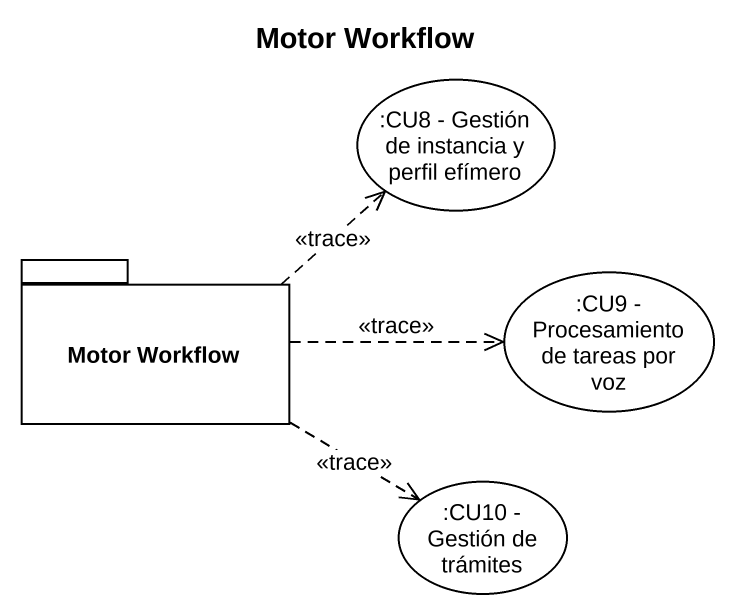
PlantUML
@startuml
title Motor Workflow
usecase ":CU8 - Gestión de instancia y perfil efímero" as CU8_Gestión_de_instancia_y
package "Motor Workflow" as Motor_Workflow {
}
usecase ":CU9 - Procesamiento de tareas por voz" as CU9_Procesamiento_de_tareas
usecase ":CU10 - Gestión de trámites" as CU10_Gestión_de_trámites
Motor_Workflow .up.> CU8_Gestión_de_instancia_y : <<trace>>
Motor_Workflow .right.> CU9_Procesamiento_de_tareas : <<trace>>
Motor_Workflow .right.> CU10_Gestión_de_trámites : <<trace>>
@enduml
